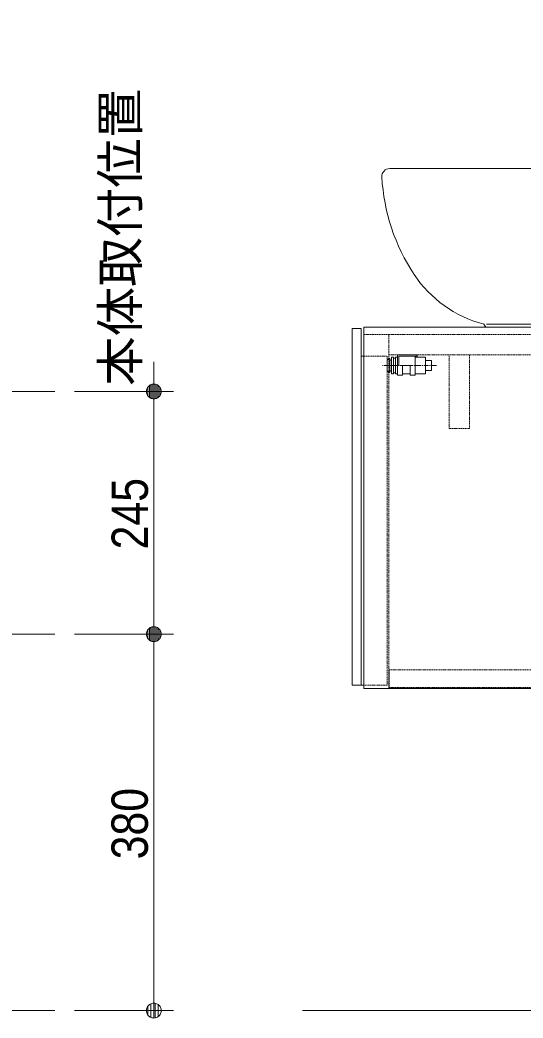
# Model space of a CAD drawing. Units: millimetres, scale not verified. Extents: x -6062 to 6062, y -3045 to 3045.
# Drawn here: x 953 to 1460, y -2078 to -1070 of the extents above; entities that cross this region are included whole.
import ezdxf
from ezdxf.enums import TextEntityAlignment as Align

# ---------------------------------------------------------------- set-up
doc = ezdxf.new("R2010")
doc.units = ezdxf.units.MM
doc.header["$LTSCALE"] = 20
for name, pattern in [('CHAIN1', [8, 5, -1, 1, -1]), ('DASHED1', [1.8, 1.2, -0.6]), ('DOUBLE_CHAIN1', [8.8, 5, -1, 0.6, -0.6, 0.6, -1])]:
    doc.linetypes.add(name, pattern=pattern)
for name, color, linetype, lineweight in [('0-2_5ボウル・キャビネット', 7, 'Continuous', 9), ('0-3_2寸法-1', 7, 'Continuous', 9), ('0-4_0', 7, 'Continuous', 9), ('0-5_2寸法-2', 7, 'Continuous', 9)]:
    doc.layers.add(name, color=color, linetype=linetype, lineweight=lineweight)
doc.styles.add('ＭＳ Ｐゴシック', font='')
doc.styles.get('ＭＳ Ｐゴシック').set_extended_font_data('MS PGothic')

# ---------------------------------------------------------------- blocks, each defined once
blk = doc.blocks.new('_Dot')
at = {"layer": '0-4_0'}
for p, q in [((-10, 0), (-20, 0)), ((9.78, 2), (-9.78, 2)), ((7.99, 6), (-7.99, 6)), ((9.16, -3.98), (-9.16, -3.98)), ((6, -7.98), (-6, -7.98))]:
    blk.add_line(p, q, dxfattribs=at)
for points in [[(10, 0), (9.92, 1.25), (9.69, 2.49), (9.3, 3.68), (8.76, 4.82), (8.09, 5.88), (7.29, 6.85), (6.37, 7.71), (5.36, 8.44), (4.26, 9.05), (3.09, 9.51), (1.87, 9.82), (0.63, 9.98), (-0.63, 9.98), (-1.87, 9.82), (-3.09, 9.51), (-4.26, 9.05), (-5.36, 8.44), (-6.37, 7.71), (-7.29, 6.85), (-8.09, 5.88), (-8.76, 4.82), (-9.3, 3.68), (-9.69, 2.49), (-9.92, 1.25), (-10, 0), (0, 0)], [(-10, 0), (-9.92, -1.25), (-9.69, -2.49), (-9.3, -3.68), (-8.76, -4.82), (-8.09, -5.88), (-7.29, -6.85), (-6.37, -7.71), (-5.36, -8.44), (-4.26, -9.05), (-3.09, -9.51), (-1.87, -9.82), (-0.63, -9.98), (0.63, -9.98), (1.87, -9.82), (3.09, -9.51), (4.26, -9.05), (5.36, -8.44), (6.37, -7.71), (7.29, -6.85), (8.09, -5.88), (8.76, -4.82), (9.3, -3.68), (9.69, -2.49), (9.92, -1.25), (10, 0), (0, 0)]]:
    blk.add_lwpolyline(points, close=True, dxfattribs=at)
blk = doc.blocks.new('グループ-31')
at = {"layer": '0-2_5ボウル・キャビネット'}
blk.add_line((62514, -28541), (62674, -28541), dxfattribs=at)
for points in [[(62414, -28211), (62374, -28211), (62374, -28541), (62414, -28541)], [(62774, -28211), (62984, -28211), (62984, -28541), (62774, -28541)]]:
    blk.add_lwpolyline(points, dxfattribs=at)
blk = doc.blocks.new('グループ-32')
at = {"layer": '0-2_5ボウル・キャビネット', "linetype": 'CHAIN1'}
blk.add_line((63204, -28376), (62110, -28376), dxfattribs=at)
at = {"layer": '0-2_5ボウル・キャビネット'}
for points in [[(62298, -28546), (62298, -28206), (62334, -28206), (62334, -28546)], [(62414, -28376), (62414, -28160), (62814, -28160), (62814, -28190), (62444, -28190), (62444, -28376)], [(62414, -28376), (62444, -28376), (62444, -28190), (62774, -28190), (62774, -28570), (62674, -28570), (62674, -28376), (62514, -28376), (62514, -28570), (62414, -28570)], [(62242, -28234), (62262, -28234), (62262, -28518), (62242, -28518), (62210, -28486), (62210, -28266)], [(62262, -28481), (62262, -28271), (62298, -28271), (62298, -28481)], [(62334, -28521), (62334, -28231), (62374, -28231), (62374, -28521)], [(62984, -28476), (62984, -28276), (63104, -28276), (63104, -28476)]]:
    blk.add_lwpolyline(points, close=True, dxfattribs=at)
blk.add_blockref('グループ-31', (0, 0), dxfattribs=at)
blk = doc.blocks.new('グループ-33')
at = {"layer": '0-2_5ボウル・キャビネット', "linetype": 'DASHED1'}
for p, q in [((72500, -27750), (61740, -27750)), ((62240, -27750), (62240, -34900)), ((72500, -28160), (62250, -28160)), ((72090, -28160), (72090, -34462)), ((72090, -30160), (72500, -30160)), ((67900, -34520), (67900, -34880))]:
    blk.add_line(p, q, dxfattribs=at)
at = {"layer": '0-2_5ボウル・キャビネット'}
for p, q in [((61680, -28190), (61740, -28190)), ((61680, -34830), (61740, -34830)), ((62240, -34890), (72500, -34890))]:
    blk.add_line(p, q, dxfattribs=at)
for points in [[(61740, -27600), (72500, -27600), (72500, -34900), (61740, -34900)], [(61680, -34830), (61500, -34830), (61500, -27630), (61680, -27630)]]:
    blk.add_lwpolyline(points, close=True, dxfattribs=at)
at = {"layer": '0-2_5ボウル・キャビネット', "linetype": 'DASHED1'}
for points in [[(61740, -28190), (62210, -28190), (62210, -34830), (61740, -34830)], [(63865, -28160), (63865, -29650), (63455, -29650), (63455, -28160)], [(67130, -34520), (67130, -34460), (72500, -34460)]]:
    blk.add_lwpolyline(points, dxfattribs=at)
blk.add_lwpolyline([(62250, -34520), (72500, -34520), (72500, -34880), (62250, -34880)], close=True, dxfattribs=at)
at = {"layer": '0-2_5ボウル・キャビネット'}
blk.add_blockref('グループ-32', (0, 0), dxfattribs=at)
blk = doc.blocks.new('グループ-49')
at = {"layer": '0-2_5ボウル・キャビネット'}
blk.add_line((64210, -27540), (68190, -27540), dxfattribs=at)
for points in [[(68780.2, -24400), (70140, -24400), (62260, -24400)], [(64146.9, -27536.6), (64160, -27540), (64200, -27600), (68200, -27600), (68240, -27540), (68253.1, -27536.6)]]:
    blk.add_lwpolyline(points, dxfattribs=at)
at = {"layer": '0-2_5ボウル・キャビネット', "linetype": 'DASHED1'}
blk.add_lwpolyline([(66880, -27024.5), (66680, -27140), (66680, -27540), (65720, -27540), (65720, -27140), (65520, -27024.5)], dxfattribs=at)
at = {"layer": '0-2_5ボウル・キャビネット'}
for centre, radius, start, end in [((62260, -24560), 160, 90, 183.13543), ((66056.8, -24352), 3962.5, 183.13543, 213.50947), ((66343.2, -24352), 3962.5, 326.49053, 356.86457), ((70140, -24560), 160, 356.86457, 90), ((64754, -25214.6), 2400, 213.50947, 255.34627), ((67646, -25214.6), 2400, 284.65373, 326.49053)]:
    blk.add_arc(centre, radius, start, end, dxfattribs=at)

msp = doc.modelspace()

# ---------------------------------------------------------------- linework, layer by layer
at = {"layer": '0-2_5ボウル・キャビネット', "linetype": 'DOUBLE_CHAIN1'}
for p, q in [((987.5, -1445), (-12.5, -1445)), ((987.5, -1690), (-12.5, -1690))]:
    msp.add_line(p, q, dxfattribs=at)
at = {"layer": '0-2_5ボウル・キャビネット'}
msp.add_line((987.5, -2070), (-12.5, -2070), dxfattribs=at)
msp.add_lwpolyline([(1837.5, -1070), (1837.5, -2070), (1237.5, -2070)], dxfattribs=at)
at = {"layer": '0-3_2寸法-1'}
for p, q in [((1007.5, -1445), (1107.5, -1445)), ((1087.5, -1674.99), (1087.5, -1460.01)), ((1007.5, -1690), (1107.5, -1690)), ((1007.5, -1690), (1107.5, -1690)), ((1087.5, -1705.01), (1087.5, -2054.99)), ((1007.5, -2070), (1107.5, -2070))]:
    msp.add_line(p, q, dxfattribs=at)
at = {"layer": '0-5_2寸法-2'}
for p, q in [((1087.5, -1429.99), (1087.5, -1414.99)), ((1007.5, -1445), (1107.5, -1445)), ((1087.5, -1690), (1087.5, -1445)), ((1007.5, -1690), (1107.5, -1690)), ((1087.5, -1705.01), (1087.5, -1720.01))]:
    msp.add_line(p, q, dxfattribs=at)

# ---------------------------------------------------------------- block references
at = {"layer": '0-2_5ボウル・キャビネット', "xscale": 0.05, "yscale": 0.05}
for name in ['グループ-49', 'グループ-33']:
    msp.add_blockref(name, (-1787.5, 0), dxfattribs=at)
at = {"layer": '0-3_2寸法-1', "xscale": 0.7503418, "yscale": 0.7503418}
for p, rotation in [((1087.5, -1445), 90), ((1087.5, -1690), 270), ((1087.5, -1690), 90), ((1087.5, -2070), 270)]:
    msp.add_blockref('_Dot', p, dxfattribs=dict(at, rotation=rotation))
at = {"layer": '0-5_2寸法-2', "xscale": 0.7503418, "yscale": 0.7503418}
for p, rotation in [((1087.5, -1445), 270), ((1087.5, -1690), 90)]:
    msp.add_blockref('_Dot', p, dxfattribs=dict(at, rotation=rotation))

# ---------------------------------------------------------------- texts
at = {"layer": '0-3_2寸法-1', "style": 'ＭＳ Ｐゴシック', "width": 0.9}
for s, p in [('245', (1092.56, -1604.39)), ('380', (1092.46, -1917.28))]:
    msp.add_text(s, height=36.66, rotation=90, dxfattribs=at).set_placement(p, align=Align.BOTTOM_LEFT)
at = {"layer": '0-5_2寸法-2', "style": 'ＭＳ Ｐゴシック'}
msp.add_text('本体取付位置', height=36.66, rotation=90, dxfattribs=at).set_placement((1082.81, -1439.39), align=Align.BOTTOM_LEFT)

doc.saveas('drawing.dxf')
